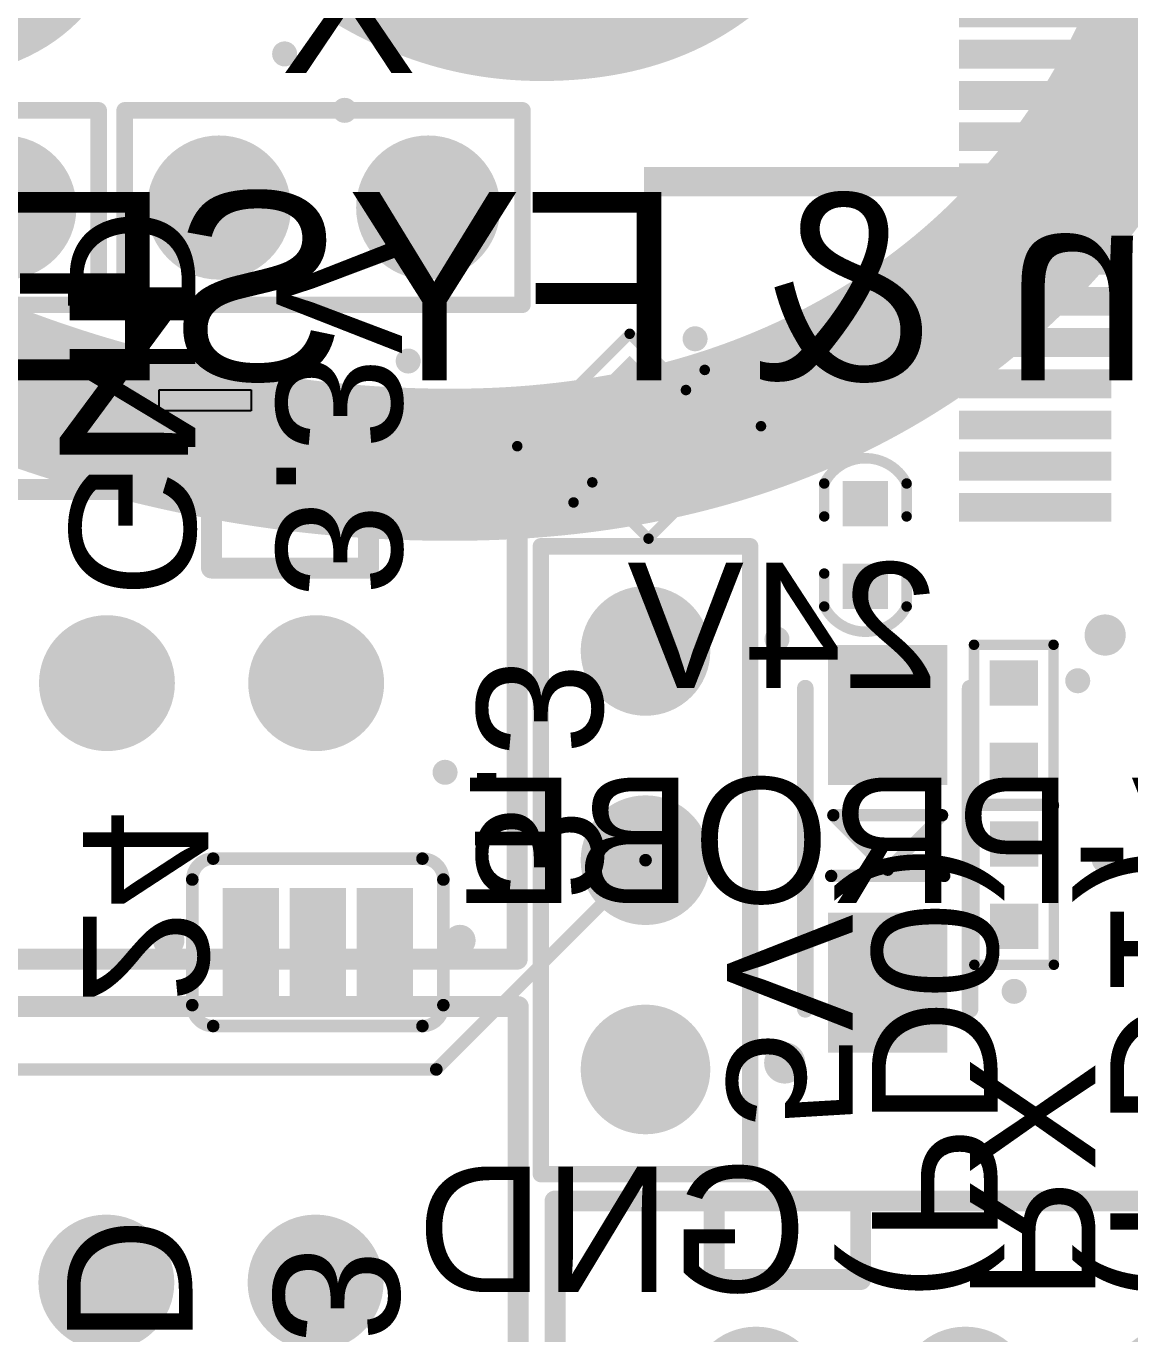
# Model space of a CAD drawing. Header units: millimetres. Extents: x -6 to 151, y -20 to 98.
# Drawn here: x 93.14 to 106.54, y 13.46 to 29.34 of the extents above; entities that cross this region are included whole.
import ezdxf

# ---------------------------------------------------------------- set-up
doc = ezdxf.new("R2010")
doc.units = ezdxf.units.MM
for name, color, linetype in [('BottomOverlay', 54, 'Continuous'), ('BottomPaste', 16, 'Continuous'), ('BottomSolder', 6, 'Continuous'), ('MultiLayer', 9, 'Continuous'), ('PadHoleLayer', 156, 'Continuous'), ('TopOverlay', 2, 'Continuous'), ('TopPaste', 8, 'Continuous'), ('TopSolder', 216, 'Continuous'), ('ViaHoleLayer', 16, 'Continuous')]:
    doc.layers.add(name, color=color, linetype=linetype)
doc.styles.add('Arial', font='arial.ttf', dxfattribs={"height": 0.2})
doc.styles.add('FYS', font='', dxfattribs={"height": 0.2})
doc.styles.get('FYS').set_extended_font_data('FYS')

# ---------------------------------------------------------------- blocks, each defined once
blk = doc.blocks.new('RES0402_78')
at = {"layer": 'TopPaste'}
for points in [[(-0.75, -0.27), (-0.75, 0.27), (-0.25, 0.27), (-0.25, -0.27)], [(0.25, -0.27), (0.25, 0.27), (0.75, 0.27), (0.75, -0.27)]]:
    blk.add_hatch(color=8, dxfattribs=at).paths.add_polyline_path(points)
at = {"layer": 'TopSolder'}
for points in [[(-0.775, -0.295), (-0.775, 0.295), (-0.225, 0.295), (-0.225, -0.295)], [(0.225, -0.295), (0.225, 0.295), (0.775, 0.295), (0.775, -0.295)]]:
    blk.add_hatch(color=216, dxfattribs=at).paths.add_polyline_path(points)
at = {"layer": 'TopOverlay', "const_width": 0.127}
for points in [[(-0.965, -0.483), (-0.965, 0.483)], [(0.965, 0.483), (-0.965, 0.483)], [(0.965, -0.483), (0.965, 0.483)], [(0.965, -0.483), (-0.965, -0.483)]]:
    blk.add_lwpolyline(points, dxfattribs=at)
at = {"layer": 'TopOverlay', "const_width": 0.0635}
for points in [[(-0.997, 0.483, 1), (-0.933, 0.483, 1)], [(-0.997, 0.483, 1), (-0.933, 0.483, 1)], [(0.933, 0.483, 1), (0.997, 0.483, 1)], [(0.933, 0.483, 1), (0.997, 0.483, 1)], [(-0.997, -0.483, 1), (-0.933, -0.483, 1)], [(-0.997, -0.483, 1), (-0.933, -0.483, 1)], [(0.933, -0.483, 1), (0.997, -0.483, 1)], [(0.933, -0.483, 1), (0.997, -0.483, 1)]]:
    blk.add_lwpolyline(points, format="xyb", close=True, dxfattribs=at)
blk = doc.blocks.new('RES0402_79')
at = {"layer": 'TopPaste'}
for points in [[(-0.75, -0.27), (-0.75, 0.27), (-0.25, 0.27), (-0.25, -0.27)], [(0.25, -0.27), (0.25, 0.27), (0.75, 0.27), (0.75, -0.27)]]:
    blk.add_hatch(color=8, dxfattribs=at).paths.add_polyline_path(points)
at = {"layer": 'TopSolder'}
for points in [[(-0.775, -0.295), (-0.775, 0.295), (-0.225, 0.295), (-0.225, -0.295)], [(0.225, -0.295), (0.225, 0.295), (0.775, 0.295), (0.775, -0.295)]]:
    blk.add_hatch(color=216, dxfattribs=at).paths.add_polyline_path(points)
at = {"layer": 'TopOverlay', "const_width": 0.127}
for points in [[(-0.965, 0.483), (0.965, 0.483)], [(-0.965, 0.483), (-0.965, -0.483)], [(0.965, 0.483), (0.965, -0.483)], [(-0.965, -0.483), (0.965, -0.483)]]:
    blk.add_lwpolyline(points, dxfattribs=at)
at = {"layer": 'TopOverlay', "const_width": 0.0635}
for points in [[(-0.997, 0.483, 1), (-0.933, 0.483, 1)], [(-0.997, 0.483, 1), (-0.933, 0.483, 1)], [(0.933, 0.483, 1), (0.997, 0.483, 1)], [(0.933, 0.483, 1), (0.997, 0.483, 1)], [(-0.997, -0.483, 1), (-0.933, -0.483, 1)], [(-0.997, -0.483, 1), (-0.933, -0.483, 1)], [(0.933, -0.483, 1), (0.997, -0.483, 1)], [(0.933, -0.483, 1), (0.997, -0.483, 1)]]:
    blk.add_lwpolyline(points, format="xyb", close=True, dxfattribs=at)
blk = doc.blocks.new('SOD123_80')
at = {"layer": 'TopPaste'}
for points in [[(-2.45, -0.7), (-2.45, 0.7), (-0.8, 0.7), (-0.8, -0.7)], [(0.8, -0.7), (0.8, 0.7), (2.45, 0.7), (2.45, -0.7)]]:
    blk.add_hatch(color=8, dxfattribs=at).paths.add_polyline_path(points)
at = {"layer": 'TopSolder'}
for points in [[(-2.475, -0.725), (-2.475, 0.725), (-0.775, 0.725), (-0.775, -0.725)], [(0.775, -0.725), (0.775, 0.725), (2.475, 0.725), (2.475, -0.725)]]:
    blk.add_hatch(color=216, dxfattribs=at).paths.add_polyline_path(points)
at = {"layer": 'TopOverlay'}
for points, const_width in [([(-2.475, 1.25, 1), (-2.725, 1.25, 1)], 0.25), ([(-2.788, 1.25, 1), (-2.663, 1.25, 1)], 0.125), ([(-2.537, 1.25, 1), (-2.412, 1.25, 1)], 0.125), ([(-2, 1, 1), (-1.9, 1, 1)], 0.1), ([(1.9, 1, 1), (2, 1, 1)], 0.1), ([(-0.368, 0.686, 1), (-0.293, 0.686, 1)], 0.075), ([(0.369, 0.66, 1), (0.444, 0.66, 1)], 0.075), ([(0.369, 0.66, 1), (0.444, 0.66, 1)], 0.075), ([(-0.292, 0, 1), (-0.216, 0, 1)], 0.075), ([(-0.292, 0, 1), (-0.216, 0, 1)], 0.075), ([(-0.368, -0.686, 1), (-0.293, -0.686, 1)], 0.075), ([(0.369, -0.66, 1), (0.444, -0.66, 1)], 0.075), ([(0.369, -0.66, 1), (0.444, -0.66, 1)], 0.075), ([(-2, -1, 1), (-1.9, -1, 1)], 0.1), ([(1.9, -1, 1), (2, -1, 1)], 0.1)]:
    blk.add_lwpolyline(points, format="xyb", close=True, dxfattribs=dict(at, const_width=const_width))
for points, const_width in [([(-1.95, 1), (1.95, 1)], 0.2), ([(-0.33, 0.686), (-0.33, -0.686)], 0.15), ([(0.406, 0.66), (-0.254, 0)], 0.15), ([(0.406, 0.66), (0.406, -0.66)], 0.15), ([(-0.254, 0), (0.406, -0.66)], 0.15), ([(-1.95, -1), (1.95, -1)], 0.2)]:
    blk.add_lwpolyline(points, dxfattribs=dict(at, const_width=const_width))
blk = doc.blocks.new('XH2_54_3P_L_99')
at = {"layer": 'BottomSolder'}
h = blk.add_hatch(color=6, dxfattribs=at)
edge = h.paths.add_edge_path()
edge.add_arc((-2.54, 0), 0.825, 0, 360)
h = blk.add_hatch(color=6, dxfattribs=at)
edge = h.paths.add_edge_path()
edge.add_arc((0, 0), 0.825, 0, 360)
h = blk.add_hatch(color=6, dxfattribs=at)
edge = h.paths.add_edge_path()
edge.add_arc((2.54, 0), 0.825, 0, 360)
at = {"layer": 'MultiLayer'}
h = blk.add_hatch(color=9, dxfattribs=at)
edge = h.paths.add_edge_path()
edge.add_arc((-2.54, 0), 0.8, 0, 360)
h = blk.add_hatch(color=9, dxfattribs=at)
edge = h.paths.add_edge_path()
edge.add_arc((0, 0), 0.8, 0, 360)
h = blk.add_hatch(color=9, dxfattribs=at)
edge = h.paths.add_edge_path()
edge.add_arc((2.54, 0), 0.8, 0, 360)
at = {"layer": 'PadHoleLayer'}
h = blk.add_hatch(color=156, dxfattribs=at)
edge = h.paths.add_edge_path()
edge.add_arc((-2.54, 0), 0.508, 0, 360)
h = blk.add_hatch(color=156, dxfattribs=at)
edge = h.paths.add_edge_path()
edge.add_arc((0, 0), 0.508, 0, 360)
h = blk.add_hatch(color=156, dxfattribs=at)
edge = h.paths.add_edge_path()
edge.add_arc((2.54, 0), 0.508, 0, 360)
at = {"layer": 'TopSolder'}
h = blk.add_hatch(color=216, dxfattribs=at)
edge = h.paths.add_edge_path()
edge.add_arc((-2.54, 0), 0.825, 0, 360)
h = blk.add_hatch(color=216, dxfattribs=at)
edge = h.paths.add_edge_path()
edge.add_arc((0, 0), 0.825, 0, 360)
h = blk.add_hatch(color=216, dxfattribs=at)
edge = h.paths.add_edge_path()
edge.add_arc((2.54, 0), 0.825, 0, 360)
at = {"layer": 'TopOverlay', "const_width": 0.254}
for points in [[(-5, -3.35), (-5, 2.35)], [(-5, 2.35), (4.98, 2.35)], [(-3.068, 1.397), (-3.068, 2.35)], [(-1.29, 1.397), (-1.29, 2.286)], [(1.27, 1.397), (1.27, 2.286)], [(3.175, 1.397), (3.175, 2.35)], [(4.98, -3.35), (4.98, 2.35)], [(-3.068, 1.397), (-1.29, 1.397)], [(1.27, 1.397), (3.175, 1.397)], [(-5, -3.35), (-2.242, -3.35)], [(-4.762, -3.35), (2.235, -3.35)], [(2.235, -3.35), (4.98, -3.35)]]:
    blk.add_lwpolyline(points, dxfattribs=at)
at = {"layer": 'TopOverlay', "const_width": 0.127}
for points in [[(-5.064, 2.35, 1), (-4.937, 2.35, 1)], [(-5.064, 2.35, 1), (-4.937, 2.35, 1)], [(-3.131, 2.35, 1), (-3.004, 2.35, 1)], [(-1.353, 2.286, 1), (-1.226, 2.286, 1)], [(1.206, 2.286, 1), (1.333, 2.286, 1)], [(3.111, 2.35, 1), (3.239, 2.35, 1)], [(4.917, 2.35, 1), (5.044, 2.35, 1)], [(4.917, 2.35, 1), (5.044, 2.35, 1)], [(-3.131, 1.397, 1), (-3.004, 1.397, 1)], [(-3.131, 1.397, 1), (-3.004, 1.397, 1)], [(-1.353, 1.397, 1), (-1.226, 1.397, 1)], [(-1.353, 1.397, 1), (-1.226, 1.397, 1)], [(1.206, 1.397, 1), (1.333, 1.397, 1)], [(1.206, 1.397, 1), (1.333, 1.397, 1)], [(3.111, 1.397, 1), (3.239, 1.397, 1)], [(3.111, 1.397, 1), (3.239, 1.397, 1)], [(-5.064, -3.35, 1), (-4.937, -3.35, 1)], [(-5.064, -3.35, 1), (-4.937, -3.35, 1)], [(-4.826, -3.35, 1), (-4.699, -3.35, 1)], [(-2.306, -3.35, 1), (-2.179, -3.35, 1)], [(2.172, -3.35, 1), (2.299, -3.35, 1)], [(2.172, -3.35, 1), (2.299, -3.35, 1)], [(4.917, -3.35, 1), (5.044, -3.35, 1)], [(4.917, -3.35, 1), (5.044, -3.35, 1)]]:
    blk.add_lwpolyline(points, format="xyb", close=True, dxfattribs=at)
blk = doc.blocks.new('RES0402_138')
at = {"layer": 'TopPaste'}
for points in [[(-0.75, -0.27), (-0.75, 0.27), (-0.25, 0.27), (-0.25, -0.27)], [(0.25, -0.27), (0.25, 0.27), (0.75, 0.27), (0.75, -0.27)]]:
    blk.add_hatch(color=8, dxfattribs=at).paths.add_polyline_path(points)
at = {"layer": 'TopSolder'}
for points in [[(-0.775, -0.295), (-0.775, 0.295), (-0.225, 0.295), (-0.225, -0.295)], [(0.225, -0.295), (0.225, 0.295), (0.775, 0.295), (0.775, -0.295)]]:
    blk.add_hatch(color=216, dxfattribs=at).paths.add_polyline_path(points)
at = {"layer": 'TopOverlay', "const_width": 0.127}
for points in [[(-0.965, 0.483), (-0.965, -0.483)], [(-0.965, 0.483), (0.965, 0.483)], [(0.965, 0.483), (0.965, -0.483)], [(-0.965, -0.483), (0.965, -0.483)]]:
    blk.add_lwpolyline(points, dxfattribs=at)
at = {"layer": 'TopOverlay', "const_width": 0.0635}
for points in [[(-0.997, 0.483, 1), (-0.933, 0.483, 1)], [(-0.997, 0.483, 1), (-0.933, 0.483, 1)], [(0.933, 0.483, 1), (0.997, 0.483, 1)], [(0.933, 0.483, 1), (0.997, 0.483, 1)], [(-0.997, -0.483, 1), (-0.933, -0.483, 1)], [(-0.997, -0.483, 1), (-0.933, -0.483, 1)], [(0.933, -0.483, 1), (0.997, -0.483, 1)], [(0.933, -0.483, 1), (0.997, -0.483, 1)]]:
    blk.add_lwpolyline(points, format="xyb", close=True, dxfattribs=at)
blk = doc.blocks.new('RES0402_139')
at = {"layer": 'TopPaste'}
for points in [[(-0.75, -0.27), (-0.75, 0.27), (-0.25, 0.27), (-0.25, -0.27)], [(0.25, -0.27), (0.25, 0.27), (0.75, 0.27), (0.75, -0.27)]]:
    blk.add_hatch(color=8, dxfattribs=at).paths.add_polyline_path(points)
at = {"layer": 'TopSolder'}
for points in [[(-0.775, -0.295), (-0.775, 0.295), (-0.225, 0.295), (-0.225, -0.295)], [(0.225, -0.295), (0.225, 0.295), (0.775, 0.295), (0.775, -0.295)]]:
    blk.add_hatch(color=216, dxfattribs=at).paths.add_polyline_path(points)
at = {"layer": 'TopOverlay', "const_width": 0.127}
for points in [[(-0.965, 0.483), (0.965, 0.483)], [(-0.965, 0.483), (-0.965, -0.483)], [(0.965, 0.483), (0.965, -0.483)], [(-0.965, -0.483), (0.965, -0.483)]]:
    blk.add_lwpolyline(points, dxfattribs=at)
at = {"layer": 'TopOverlay', "const_width": 0.0635}
for points in [[(-0.997, 0.483, 1), (-0.933, 0.483, 1)], [(-0.997, 0.483, 1), (-0.933, 0.483, 1)], [(0.933, 0.483, 1), (0.997, 0.483, 1)], [(0.933, 0.483, 1), (0.997, 0.483, 1)], [(-0.997, -0.483, 1), (-0.933, -0.483, 1)], [(-0.997, -0.483, 1), (-0.933, -0.483, 1)], [(0.933, -0.483, 1), (0.997, -0.483, 1)], [(0.933, -0.483, 1), (0.997, -0.483, 1)]]:
    blk.add_lwpolyline(points, format="xyb", close=True, dxfattribs=at)
blk = doc.blocks.new('H______1X3_150')
at = {"layer": 'BottomSolder'}
h = blk.add_hatch(color=6, dxfattribs=at)
edge = h.paths.add_edge_path()
edge.add_arc((0, 0), 0.787, 0, 360)
h = blk.add_hatch(color=6, dxfattribs=at)
edge = h.paths.add_edge_path()
edge.add_arc((2.54, 0), 0.787, 0, 360)
h = blk.add_hatch(color=6, dxfattribs=at)
edge = h.paths.add_edge_path()
edge.add_arc((5.08, 0), 0.787, 0, 360)
at = {"layer": 'MultiLayer'}
h = blk.add_hatch(color=9, dxfattribs=at)
edge = h.paths.add_edge_path()
edge.add_arc((0, 0), 0.762, 0, 360)
h = blk.add_hatch(color=9, dxfattribs=at)
edge = h.paths.add_edge_path()
edge.add_arc((2.54, 0), 0.762, 0, 360)
h = blk.add_hatch(color=9, dxfattribs=at)
edge = h.paths.add_edge_path()
edge.add_arc((5.08, 0), 0.762, 0, 360)
at = {"layer": 'PadHoleLayer'}
h = blk.add_hatch(color=156, dxfattribs=at)
edge = h.paths.add_edge_path()
edge.add_arc((0, 0), 0.45, 0, 360)
h = blk.add_hatch(color=156, dxfattribs=at)
edge = h.paths.add_edge_path()
edge.add_arc((2.54, 0), 0.45, 0, 360)
h = blk.add_hatch(color=156, dxfattribs=at)
edge = h.paths.add_edge_path()
edge.add_arc((5.08, 0), 0.45, 0, 360)
at = {"layer": 'TopSolder'}
h = blk.add_hatch(color=216, dxfattribs=at)
edge = h.paths.add_edge_path()
edge.add_arc((0, 0), 0.787, 0, 360)
h = blk.add_hatch(color=216, dxfattribs=at)
edge = h.paths.add_edge_path()
edge.add_arc((2.54, 0), 0.787, 0, 360)
h = blk.add_hatch(color=216, dxfattribs=at)
edge = h.paths.add_edge_path()
edge.add_arc((5.08, 0), 0.787, 0, 360)
at = {"layer": 'TopOverlay', "const_width": 0.2}
for points in [[(6.35, 1.27), (-1.27, 1.27)], [(-1.27, -1.27), (-1.27, 1.27)], [(6.35, -1.27), (6.35, 1.27)], [(6.35, -1.27), (-1.27, -1.27)]]:
    blk.add_lwpolyline(points, dxfattribs=at)
at = {"layer": 'TopOverlay', "const_width": 0.1}
for points in [[(-1.32, 1.27, 1), (-1.22, 1.27, 1)], [(-1.32, 1.27, 1), (-1.22, 1.27, 1)], [(6.3, 1.27, 1), (6.4, 1.27, 1)], [(6.3, 1.27, 1), (6.4, 1.27, 1)], [(-1.32, -1.27, 1), (-1.22, -1.27, 1)], [(-1.32, -1.27, 1), (-1.22, -1.27, 1)], [(6.3, -1.27, 1), (6.4, -1.27, 1)], [(6.3, -1.27, 1), (6.4, -1.27, 1)]]:
    blk.add_lwpolyline(points, format="xyb", close=True, dxfattribs=at)
blk = doc.blocks.new('PAD_JUMPER_3_2OF3_NC_BY_PASTE_YES_SILK_FULL_BOX_B_151')
at = {"layer": 'BottomPaste'}
for points in [[(-1.13, 0.635), (-0.495, 0.635), (-0.495, -0.635), (-1.13, -0.635)], [(-0.318, 0.635), (0.318, 0.635), (0.318, -0.635), (-0.318, -0.635)], [(0.495, 0.635), (1.13, 0.635), (1.13, -0.635), (0.495, -0.635)]]:
    blk.add_hatch(color=16, dxfattribs=at).paths.add_polyline_path(points)
at = {"layer": 'BottomSolder'}
for points in [[(-1.156, 0.66), (-0.47, 0.66), (-0.47, -0.66), (-1.156, -0.66)], [(-0.343, 0.66), (0.343, 0.66), (0.343, -0.66), (-0.343, -0.66)], [(0.47, 0.66), (1.156, 0.66), (1.156, -0.66), (0.47, -0.66)]]:
    blk.add_hatch(color=6, dxfattribs=at).paths.add_polyline_path(points)
at = {"layer": 'BottomOverlay', "const_width": 0.152}
for points in [[(-1.524, 0.762, -0.414214), (-1.27, 1.016)], [(1.27, 1.016, -0.414214), (1.524, 0.762)], [(-1.27, -1.016, -0.414214), (-1.524, -0.762)], [(1.524, -0.762, -0.414214), (1.27, -1.016)]]:
    blk.add_lwpolyline(points, format="xyb", dxfattribs=at)
for points in [[(1.27, 1.016), (-1.27, 1.016)], [(-1.524, 0.762), (-1.524, -0.762)], [(1.524, 0.762), (1.524, -0.762)], [(1.27, -1.016), (-1.27, -1.016)]]:
    blk.add_lwpolyline(points, dxfattribs=at)
at = {"layer": 'BottomOverlay', "const_width": 0.0762}
for points in [[(-1.308, 1.016, 1), (-1.232, 1.016, 1)], [(-1.308, 1.016, 1), (-1.232, 1.016, 1)], [(1.232, 1.016, 1), (1.308, 1.016, 1)], [(1.232, 1.016, 1), (1.308, 1.016, 1)], [(-1.562, 0.762, 1), (-1.486, 0.762, 1)], [(-1.562, 0.762, 1), (-1.486, 0.762, 1)], [(1.486, 0.762, 1), (1.562, 0.762, 1)], [(1.486, 0.762, 1), (1.562, 0.762, 1)], [(-1.562, -0.762, 1), (-1.486, -0.762, 1)], [(-1.562, -0.762, 1), (-1.486, -0.762, 1)], [(1.486, -0.762, 1), (1.562, -0.762, 1)], [(1.486, -0.762, 1), (1.562, -0.762, 1)], [(-1.308, -1.016, 1), (-1.232, -1.016, 1)], [(-1.308, -1.016, 1), (-1.232, -1.016, 1)], [(1.232, -1.016, 1), (1.308, -1.016, 1)], [(1.232, -1.016, 1), (1.308, -1.016, 1)]]:
    blk.add_lwpolyline(points, format="xyb", close=True, dxfattribs=at)
blk = doc.blocks.new('1_2_P___H______2_54_210')
at = {"layer": 'BottomSolder'}
blk.add_hatch(color=6, dxfattribs=at).paths.add_polyline_path([(-0.875, 0.875), (0.875, 0.875), (0.875, -0.875), (-0.875, -0.875)])
h = blk.add_hatch(color=6, dxfattribs=at)
edge = h.paths.add_edge_path()
edge.add_arc((2.54, 0), 0.875, 0, 360)
at = {"layer": 'MultiLayer'}
blk.add_hatch(color=9, dxfattribs=at).paths.add_polyline_path([(-0.85, 0.85), (0.85, 0.85), (0.85, -0.85), (-0.85, -0.85)])
h = blk.add_hatch(color=9, dxfattribs=at)
edge = h.paths.add_edge_path()
edge.add_arc((2.54, 0), 0.85, 0, 360)
at = {"layer": 'PadHoleLayer'}
h = blk.add_hatch(color=156, dxfattribs=at)
edge = h.paths.add_edge_path()
edge.add_arc((0, 0), 0.45, 0, 360)
h = blk.add_hatch(color=156, dxfattribs=at)
edge = h.paths.add_edge_path()
edge.add_arc((2.54, 0), 0.45, 0, 360)
at = {"layer": 'TopSolder'}
blk.add_hatch(color=216, dxfattribs=at).paths.add_polyline_path([(-0.875, 0.875), (0.875, 0.875), (0.875, -0.875), (-0.875, -0.875)])
h = blk.add_hatch(color=216, dxfattribs=at)
edge = h.paths.add_edge_path()
edge.add_arc((2.54, 0), 0.875, 0, 360)
at = {"layer": 'TopOverlay', "const_width": 0.2}
for points in [[(-1.145, 1.18), (3.685, 1.18)], [(-1.145, -1.18), (-1.145, 1.18)], [(3.685, -1.18), (3.685, 1.18)], [(-1.145, -1.18), (3.685, -1.18)]]:
    blk.add_lwpolyline(points, dxfattribs=at)
at = {"layer": 'TopOverlay', "const_width": 0.1}
for points in [[(-1.195, 1.18, 1), (-1.095, 1.18, 1)], [(-1.195, 1.18, 1), (-1.095, 1.18, 1)], [(3.635, 1.18, 1), (3.735, 1.18, 1)], [(3.635, 1.18, 1), (3.735, 1.18, 1)], [(-1.195, -1.18, 1), (-1.095, -1.18, 1)], [(-1.195, -1.18, 1), (-1.095, -1.18, 1)], [(3.635, -1.18, 1), (3.735, -1.18, 1)], [(3.635, -1.18, 1), (3.735, -1.18, 1)]]:
    blk.add_lwpolyline(points, format="xyb", close=True, dxfattribs=at)
blk = doc.blocks.new('1_2_P___H______2_54_212')
at = {"layer": 'BottomSolder'}
h = blk.add_hatch(color=6, dxfattribs=at)
edge = h.paths.add_edge_path()
edge.add_arc((0, 0), 0.875, 0, 360)
h = blk.add_hatch(color=6, dxfattribs=at)
edge = h.paths.add_edge_path()
edge.add_arc((2.54, 0), 0.875, 0, 360)
at = {"layer": 'MultiLayer'}
h = blk.add_hatch(color=9, dxfattribs=at)
edge = h.paths.add_edge_path()
edge.add_arc((0, 0), 0.85, 0, 360)
h = blk.add_hatch(color=9, dxfattribs=at)
edge = h.paths.add_edge_path()
edge.add_arc((2.54, 0), 0.85, 0, 360)
at = {"layer": 'PadHoleLayer'}
h = blk.add_hatch(color=156, dxfattribs=at)
edge = h.paths.add_edge_path()
edge.add_arc((0, 0), 0.45, 0, 360)
h = blk.add_hatch(color=156, dxfattribs=at)
edge = h.paths.add_edge_path()
edge.add_arc((2.54, 0), 0.45, 0, 360)
at = {"layer": 'TopSolder'}
h = blk.add_hatch(color=216, dxfattribs=at)
edge = h.paths.add_edge_path()
edge.add_arc((0, 0), 0.875, 0, 360)
h = blk.add_hatch(color=216, dxfattribs=at)
edge = h.paths.add_edge_path()
edge.add_arc((2.54, 0), 0.875, 0, 360)
at = {"layer": 'TopOverlay', "const_width": 0.2}
for points in [[(-1.145, 1.18), (3.685, 1.18)], [(-1.145, -1.18), (-1.145, 1.18)], [(3.685, -1.18), (3.685, 1.18)], [(-1.145, -1.18), (3.685, -1.18)]]:
    blk.add_lwpolyline(points, dxfattribs=at)
at = {"layer": 'TopOverlay', "const_width": 0.1}
for points in [[(-1.195, 1.18, 1), (-1.095, 1.18, 1)], [(-1.195, 1.18, 1), (-1.095, 1.18, 1)], [(3.635, 1.18, 1), (3.735, 1.18, 1)], [(3.635, 1.18, 1), (3.735, 1.18, 1)], [(-1.195, -1.18, 1), (-1.095, -1.18, 1)], [(-1.195, -1.18, 1), (-1.095, -1.18, 1)], [(3.635, -1.18, 1), (3.735, -1.18, 1)], [(3.635, -1.18, 1), (3.735, -1.18, 1)]]:
    blk.add_lwpolyline(points, format="xyb", close=True, dxfattribs=at)
blk = doc.blocks.new('CAP0402_267')
at = {"layer": 'TopPaste'}
for points in [[(-0.75, 0.25), (-0.25, 0.25), (-0.25, -0.25), (-0.75, -0.25)], [(0.25, 0.25), (0.75, 0.25), (0.75, -0.25), (0.25, -0.25)]]:
    blk.add_hatch(color=8, dxfattribs=at).paths.add_polyline_path(points)
at = {"layer": 'TopSolder'}
for points in [[(-0.775, 0.275), (-0.225, 0.275), (-0.225, -0.275), (-0.775, -0.275)], [(0.225, 0.275), (0.775, 0.275), (0.775, -0.275), (0.225, -0.275)]]:
    blk.add_hatch(color=216, dxfattribs=at).paths.add_polyline_path(points)
at = {"layer": 'TopOverlay', "const_width": 0.127}
for points in [[(-0.747, -0.5, -0.613401), (-0.746, 0.5)], [(0.747, 0.5, -0.613401), (0.746, -0.5)]]:
    blk.add_lwpolyline(points, format="xyb", dxfattribs=at)
at = {"layer": 'TopOverlay', "const_width": 0.0635}
for points in [[(-0.778, 0.5, 1), (-0.715, 0.5, 1)], [(-0.778, 0.5, 1), (-0.715, 0.5, 1)], [(-0.378, 0.5, 1), (-0.315, 0.5, 1)], [(0.315, 0.5, 1), (0.378, 0.5, 1)], [(0.715, 0.5, 1), (0.778, 0.5, 1)], [(0.715, 0.5, 1), (0.779, 0.5, 1)], [(-0.779, -0.5, 1), (-0.715, -0.5, 1)], [(-0.778, -0.5, 1), (-0.715, -0.5, 1)], [(-0.378, -0.5, 1), (-0.315, -0.5, 1)], [(0.315, -0.5, 1), (0.378, -0.5, 1)], [(0.715, -0.5, 1), (0.778, -0.5, 1)], [(0.715, -0.5, 1), (0.778, -0.5, 1)]]:
    blk.add_lwpolyline(points, format="xyb", close=True, dxfattribs=at)
at = {"layer": 'TopOverlay', "const_width": 0.127}
for points in [[(-0.347, 0.5), (-0.747, 0.5)], [(0.747, 0.5), (0.347, 0.5)], [(-0.347, -0.5), (-0.747, -0.5)], [(0.747, -0.5), (0.347, -0.5)]]:
    blk.add_lwpolyline(points, dxfattribs=at)
blk = doc.blocks.new('XH2_54_4P_L_270')
at = {"layer": 'BottomSolder'}
h = blk.add_hatch(color=6, dxfattribs=at)
edge = h.paths.add_edge_path()
edge.add_arc((-3.81, 0), 0.825, 0, 360)
h = blk.add_hatch(color=6, dxfattribs=at)
edge = h.paths.add_edge_path()
edge.add_arc((-1.27, 0), 0.825, 0, 360)
h = blk.add_hatch(color=6, dxfattribs=at)
edge = h.paths.add_edge_path()
edge.add_arc((1.27, 0), 0.825, 0, 360)
h = blk.add_hatch(color=6, dxfattribs=at)
edge = h.paths.add_edge_path()
edge.add_arc((3.81, 0), 0.825, 0, 360)
at = {"layer": 'MultiLayer'}
h = blk.add_hatch(color=9, dxfattribs=at)
edge = h.paths.add_edge_path()
edge.add_arc((-3.81, 0), 0.8, 0, 360)
h = blk.add_hatch(color=9, dxfattribs=at)
edge = h.paths.add_edge_path()
edge.add_arc((-1.27, 0), 0.8, 0, 360)
h = blk.add_hatch(color=9, dxfattribs=at)
edge = h.paths.add_edge_path()
edge.add_arc((1.27, 0), 0.8, 0, 360)
h = blk.add_hatch(color=9, dxfattribs=at)
edge = h.paths.add_edge_path()
edge.add_arc((3.81, 0), 0.8, 0, 360)
at = {"layer": 'PadHoleLayer'}
h = blk.add_hatch(color=156, dxfattribs=at)
edge = h.paths.add_edge_path()
edge.add_arc((-3.81, 0), 0.508, 0, 360)
h = blk.add_hatch(color=156, dxfattribs=at)
edge = h.paths.add_edge_path()
edge.add_arc((-1.27, 0), 0.508, 0, 360)
h = blk.add_hatch(color=156, dxfattribs=at)
edge = h.paths.add_edge_path()
edge.add_arc((1.27, 0), 0.508, 0, 360)
h = blk.add_hatch(color=156, dxfattribs=at)
edge = h.paths.add_edge_path()
edge.add_arc((3.81, 0), 0.508, 0, 360)
at = {"layer": 'TopSolder'}
h = blk.add_hatch(color=216, dxfattribs=at)
edge = h.paths.add_edge_path()
edge.add_arc((-3.81, 0), 0.825, 0, 360)
h = blk.add_hatch(color=216, dxfattribs=at)
edge = h.paths.add_edge_path()
edge.add_arc((-1.27, 0), 0.825, 0, 360)
h = blk.add_hatch(color=216, dxfattribs=at)
edge = h.paths.add_edge_path()
edge.add_arc((1.27, 0), 0.825, 0, 360)
h = blk.add_hatch(color=216, dxfattribs=at)
edge = h.paths.add_edge_path()
edge.add_arc((3.81, 0), 0.825, 0, 360)
at = {"layer": 'TopOverlay', "const_width": 0.254}
for points in [[(-6.25, -3.35), (-6.25, 2.35)], [(-6.25, 2.35), (6.25, 2.35)], [(-4.318, 1.397), (-4.318, 2.35)], [(-2.54, 1.397), (-2.54, 2.286)], [(2.54, 1.397), (2.54, 2.286)], [(4.445, 1.397), (4.445, 2.35)], [(6.25, -3.35), (6.25, 2.35)], [(-4.318, 1.397), (-2.54, 1.397)], [(2.54, 1.397), (4.445, 1.397)], [(-6.25, -3.35), (-3.493, -3.35)], [(-3.493, -3.35), (3.505, -3.35)], [(3.505, -3.35), (6.25, -3.35)]]:
    blk.add_lwpolyline(points, dxfattribs=at)
at = {"layer": 'TopOverlay', "const_width": 0.127}
for points in [[(-6.314, 2.35, 1), (-6.187, 2.35, 1)], [(-6.314, 2.35, 1), (-6.187, 2.35, 1)], [(-4.381, 2.35, 1), (-4.255, 2.35, 1)], [(-2.603, 2.286, 1), (-2.477, 2.286, 1)], [(2.477, 2.286, 1), (2.603, 2.286, 1)], [(4.381, 2.35, 1), (4.508, 2.35, 1)], [(6.187, 2.35, 1), (6.314, 2.35, 1)], [(6.187, 2.35, 1), (6.314, 2.35, 1)], [(-4.381, 1.397, 1), (-4.255, 1.397, 1)], [(-4.381, 1.397, 1), (-4.255, 1.397, 1)], [(-2.603, 1.397, 1), (-2.477, 1.397, 1)], [(-2.603, 1.397, 1), (-2.477, 1.397, 1)], [(2.477, 1.397, 1), (2.603, 1.397, 1)], [(2.477, 1.397, 1), (2.603, 1.397, 1)], [(4.381, 1.397, 1), (4.508, 1.397, 1)], [(4.381, 1.397, 1), (4.508, 1.397, 1)], [(-6.314, -3.35, 1), (-6.187, -3.35, 1)], [(-6.314, -3.35, 1), (-6.187, -3.35, 1)], [(-3.556, -3.35, 1), (-3.429, -3.35, 1)], [(-3.556, -3.35, 1), (-3.429, -3.35, 1)], [(3.442, -3.35, 1), (3.569, -3.35, 1)], [(3.442, -3.35, 1), (3.569, -3.35, 1)], [(6.187, -3.35, 1), (6.314, -3.35, 1)], [(6.187, -3.35, 1), (6.314, -3.35, 1)]]:
    blk.add_lwpolyline(points, format="xyb", close=True, dxfattribs=at)
blk = doc.blocks.new('XH2_54_3P_L_285')
at = {"layer": 'BottomSolder'}
h = blk.add_hatch(color=6, dxfattribs=at)
edge = h.paths.add_edge_path()
edge.add_arc((-2.54, 0), 0.825, 0, 360)
h = blk.add_hatch(color=6, dxfattribs=at)
edge = h.paths.add_edge_path()
edge.add_arc((0, 0), 0.825, 0, 360)
h = blk.add_hatch(color=6, dxfattribs=at)
edge = h.paths.add_edge_path()
edge.add_arc((2.54, 0), 0.825, 0, 360)
at = {"layer": 'MultiLayer'}
h = blk.add_hatch(color=9, dxfattribs=at)
edge = h.paths.add_edge_path()
edge.add_arc((-2.54, 0), 0.8, 0, 360)
h = blk.add_hatch(color=9, dxfattribs=at)
edge = h.paths.add_edge_path()
edge.add_arc((0, 0), 0.8, 0, 360)
h = blk.add_hatch(color=9, dxfattribs=at)
edge = h.paths.add_edge_path()
edge.add_arc((2.54, 0), 0.8, 0, 360)
at = {"layer": 'PadHoleLayer'}
h = blk.add_hatch(color=156, dxfattribs=at)
edge = h.paths.add_edge_path()
edge.add_arc((-2.54, 0), 0.508, 0, 360)
h = blk.add_hatch(color=156, dxfattribs=at)
edge = h.paths.add_edge_path()
edge.add_arc((0, 0), 0.508, 0, 360)
h = blk.add_hatch(color=156, dxfattribs=at)
edge = h.paths.add_edge_path()
edge.add_arc((2.54, 0), 0.508, 0, 360)
at = {"layer": 'TopSolder'}
h = blk.add_hatch(color=216, dxfattribs=at)
edge = h.paths.add_edge_path()
edge.add_arc((-2.54, 0), 0.825, 0, 360)
h = blk.add_hatch(color=216, dxfattribs=at)
edge = h.paths.add_edge_path()
edge.add_arc((0, 0), 0.825, 0, 360)
h = blk.add_hatch(color=216, dxfattribs=at)
edge = h.paths.add_edge_path()
edge.add_arc((2.54, 0), 0.825, 0, 360)
at = {"layer": 'TopOverlay', "const_width": 0.254}
for points in [[(4.98, 2.35), (-5, 2.35)], [(-5, 2.35), (-5, -3.35)], [(-3.068, 2.35), (-3.068, 1.397)], [(-1.29, 2.286), (-1.29, 1.397)], [(1.27, 2.286), (1.27, 1.397)], [(3.175, 2.35), (3.175, 1.397)], [(4.98, 2.35), (4.98, -3.35)], [(-1.29, 1.397), (-3.068, 1.397)], [(3.175, 1.397), (1.27, 1.397)], [(-2.242, -3.35), (-5, -3.35)], [(2.235, -3.35), (-4.762, -3.35)], [(4.98, -3.35), (2.235, -3.35)]]:
    blk.add_lwpolyline(points, dxfattribs=at)
at = {"layer": 'TopOverlay', "const_width": 0.127}
for points in [[(-5.064, 2.35, 1), (-4.937, 2.35, 1)], [(-5.064, 2.35, 1), (-4.937, 2.35, 1)], [(-3.131, 2.35, 1), (-3.004, 2.35, 1)], [(-1.353, 2.286, 1), (-1.226, 2.286, 1)], [(1.206, 2.286, 1), (1.333, 2.286, 1)], [(3.111, 2.35, 1), (3.239, 2.35, 1)], [(4.917, 2.35, 1), (5.044, 2.35, 1)], [(4.917, 2.35, 1), (5.044, 2.35, 1)], [(-3.131, 1.397, 1), (-3.004, 1.397, 1)], [(-3.131, 1.397, 1), (-3.004, 1.397, 1)], [(-1.353, 1.397, 1), (-1.226, 1.397, 1)], [(-1.353, 1.397, 1), (-1.226, 1.397, 1)], [(1.206, 1.397, 1), (1.333, 1.397, 1)], [(1.206, 1.397, 1), (1.333, 1.397, 1)], [(3.111, 1.397, 1), (3.239, 1.397, 1)], [(3.111, 1.397, 1), (3.239, 1.397, 1)], [(-5.064, -3.35, 1), (-4.937, -3.35, 1)], [(-5.064, -3.35, 1), (-4.937, -3.35, 1)], [(-4.826, -3.35, 1), (-4.699, -3.35, 1)], [(-2.306, -3.35, 1), (-2.179, -3.35, 1)], [(2.172, -3.35, 1), (2.299, -3.35, 1)], [(2.172, -3.35, 1), (2.299, -3.35, 1)], [(4.917, -3.35, 1), (5.044, -3.35, 1)], [(4.917, -3.35, 1), (5.044, -3.35, 1)]]:
    blk.add_lwpolyline(points, format="xyb", close=True, dxfattribs=at)
blk = doc.blocks.new('TSQFP50P1600X1600X120_100N_286')
at = {"layer": 'TopPaste'}
for points in [[(-6.15, 8.45), (-5.85, 8.45), (-5.85, 6.65), (-6.15, 6.65)], [(-5.65, 8.45), (-5.35, 8.45), (-5.35, 6.65), (-5.65, 6.65)], [(-5.15, 8.45), (-4.85, 8.45), (-4.85, 6.65), (-5.15, 6.65)], [(-4.65, 8.45), (-4.35, 8.45), (-4.35, 6.65), (-4.65, 6.65)], [(-4.15, 8.45), (-3.85, 8.45), (-3.85, 6.65), (-4.15, 6.65)], [(-3.65, 8.45), (-3.35, 8.45), (-3.35, 6.65), (-3.65, 6.65)], [(-3.15, 8.45), (-2.85, 8.45), (-2.85, 6.65), (-3.15, 6.65)], [(-2.65, 8.45), (-2.35, 8.45), (-2.35, 6.65), (-2.65, 6.65)], [(-2.15, 8.45), (-1.85, 8.45), (-1.85, 6.65), (-2.15, 6.65)], [(-1.65, 8.45), (-1.35, 8.45), (-1.35, 6.65), (-1.65, 6.65)], [(-1.15, 8.45), (-0.85, 8.45), (-0.85, 6.65), (-1.15, 6.65)], [(-0.65, 8.45), (-0.35, 8.45), (-0.35, 6.65), (-0.65, 6.65)]]:
    blk.add_hatch(color=8, dxfattribs=at).paths.add_polyline_path(points)
at = {"layer": 'TopSolder'}
for points in [[(-6.175, 8.475), (-5.825, 8.475), (-5.825, 6.625), (-6.175, 6.625)], [(-5.675, 8.475), (-5.325, 8.475), (-5.325, 6.625), (-5.675, 6.625)], [(-5.175, 8.475), (-4.825, 8.475), (-4.825, 6.625), (-5.175, 6.625)], [(-4.675, 8.475), (-4.325, 8.475), (-4.325, 6.625), (-4.675, 6.625)], [(-4.175, 8.475), (-3.825, 8.475), (-3.825, 6.625), (-4.175, 6.625)], [(-3.675, 8.475), (-3.325, 8.475), (-3.325, 6.625), (-3.675, 6.625)], [(-3.175, 8.475), (-2.825, 8.475), (-2.825, 6.625), (-3.175, 6.625)], [(-2.675, 8.475), (-2.325, 8.475), (-2.325, 6.625), (-2.675, 6.625)], [(-2.175, 8.475), (-1.825, 8.475), (-1.825, 6.625), (-2.175, 6.625)], [(-1.675, 8.475), (-1.325, 8.475), (-1.325, 6.625), (-1.675, 6.625)], [(-1.175, 8.475), (-0.825, 8.475), (-0.825, 6.625), (-1.175, 6.625)], [(-0.675, 8.475), (-0.325, 8.475), (-0.325, 6.625), (-0.675, 6.625)], [(-0.175, 8.475), (0.175, 8.475), (0.175, 6.625), (-0.175, 6.625)]]:
    blk.add_hatch(color=216, dxfattribs=at).paths.add_polyline_path(points)
at = {"layer": 'TopOverlay'}
for points, const_width in [([(-7.425, 6.7, 1), (-7.675, 6.7, 1)], 0.25), ([(-7.738, 6.7, 1), (-7.613, 6.7, 1)], 0.125), ([(-7.487, 6.7, 1), (-7.362, 6.7, 1)], 0.125)]:
    blk.add_lwpolyline(points, format="xyb", close=True, dxfattribs=dict(at, const_width=const_width))

msp = doc.modelspace()

# ---------------------------------------------------------------- hatches: boundary and pattern name
at = {"layer": 'BottomOverlay'}
msp.add_hatch(color=54, dxfattribs=at).paths.add_polyline_path([(100.638, 27.628), (100.638, 27.272), (124.412, 27.272), (124.412, 27.628)])
at = {"layer": 'ViaHoleLayer'}
h = msp.add_hatch(color=16, dxfattribs=at)
edge = h.paths.add_edge_path()
edge.add_arc((96.276, 28.999), 0.152, 0, 360)
h = msp.add_hatch(color=16, dxfattribs=at)
edge = h.paths.add_edge_path()
edge.add_arc((97.005, 28.314), 0.152, 0, 360)
h = msp.add_hatch(color=16, dxfattribs=at)
edge = h.paths.add_edge_path()
edge.add_arc((101.259, 25.541), 0.152, 0, 360)
h = msp.add_hatch(color=16, dxfattribs=at)
edge = h.paths.add_edge_path()
edge.add_arc((97.776, 25.271), 0.152, 0, 360)
h = msp.add_hatch(color=16, dxfattribs=at)
edge = h.paths.add_edge_path()
edge.add_arc((101.962, 25.086), 0.152, 0, 360)
h = msp.add_hatch(color=16, dxfattribs=at)
edge = h.paths.add_edge_path()
edge.add_arc((103.53, 24.816), 0.152, 0, 360)
h = msp.add_hatch(color=16, dxfattribs=at)
edge = h.paths.add_edge_path()
edge.add_arc((96.751, 24.653), 0.152, 0, 360)
h = msp.add_hatch(color=16, dxfattribs=at)
edge = h.paths.add_edge_path()
edge.add_arc((102.743, 24.46), 0.152, 0, 360)
h = msp.add_hatch(color=16, dxfattribs=at)
edge = h.paths.add_edge_path()
edge.add_arc((97.39, 24.026), 0.152, 0, 360)
h = msp.add_hatch(color=16, dxfattribs=at)
edge = h.paths.add_edge_path()
edge.add_arc((102, 23.986), 0.152, 0, 360)
h = msp.add_hatch(color=16, dxfattribs=at)
edge = h.paths.add_edge_path()
edge.add_arc((95.453, 23.963), 0.152, 0, 360)
h = msp.add_hatch(color=16, dxfattribs=at)
edge = h.paths.add_edge_path()
edge.add_arc((102.253, 21.894), 0.152, 0, 360)
h = msp.add_hatch(color=16, dxfattribs=at)
edge = h.paths.add_edge_path()
edge.add_arc((105.904, 21.39), 0.152, 0, 360)
h = msp.add_hatch(color=16, dxfattribs=at)
edge = h.paths.add_edge_path()
edge.add_arc((98.224, 20.279), 0.152, 0, 360)
h = msp.add_hatch(color=16, dxfattribs=at)
edge = h.paths.add_edge_path()
edge.add_arc((106.228, 19.212), 0.152, 0, 360)
h = msp.add_hatch(color=16, dxfattribs=at)
edge = h.paths.add_edge_path()
edge.add_arc((94.869, 18.237), 0.191, 0, 360)
h = msp.add_hatch(color=16, dxfattribs=at)
edge = h.paths.add_edge_path()
edge.add_arc((98.404, 18.237), 0.191, 0, 360)
h = msp.add_hatch(color=16, dxfattribs=at)
edge = h.paths.add_edge_path()
edge.add_arc((105.132, 17.62), 0.152, 0, 360)

# ---------------------------------------------------------------- linework, layer by layer
at = {"layer": 'BottomOverlay', "const_width": 0.152}
for points in [[(98.117, 16.672), (100.657, 19.212)], [(92.988, 16.672), (98.117, 16.672)]]:
    msp.add_lwpolyline(points, dxfattribs=at)
at = {"layer": 'BottomOverlay', "const_width": 0.0762}
for points in [[(100.619, 19.212, 1), (100.696, 19.212, 1)], [(98.079, 16.672, 1), (98.156, 16.672, 1)], [(98.079, 16.672, 1), (98.156, 16.672, 1)]]:
    msp.add_lwpolyline(points, format="xyb", close=True, dxfattribs=at)
at = {"layer": 'TopOverlay'}
for p, q in [((94.753, 24.922), (95.87, 24.922)), ((94.753, 24.668), (94.753, 24.922)), ((95.87, 24.922), (95.87, 24.668)), ((95.87, 24.668), (94.753, 24.668))]:
    msp.add_line(p, q, dxfattribs=at)

# ---------------------------------------------------------------- block references
for name, p, rotation in [('TSQFP50P1600X1600X120_100N_286', (112.937, 29.495), 90), ('RES0402_139', (100.124, 24.578), 45), ('RES0402_138', (101.035, 24.139), 45), ('CAP0402_267', (103.327, 23.038), 270), ('H______1X3_150', (100.657, 21.752), 270), ('SOD123_80', (103.597, 19.351), 90), ('RES0402_78', (105.128, 20.862), 270), ('RES0402_79', (105.132, 18.908), 90), ('PAD_JUMPER_3_2OF3_NC_BY_PASTE_YES_SILK_FULL_BOX_B_151', (96.679, 18.215), 180), ('XH2_54_3P_L_285', (94.112, 14.085), 180)]:
    msp.add_blockref(name, p, dxfattribs=dict(rotation=rotation))
for name, p in [('1_2_P___H______2_54_210', (90.334, 27.134)), ('1_2_P___H______2_54_212', (95.479, 27.134)), ('XH2_54_3P_L_99', (94.119, 21.361)), ('XH2_54_4P_L_270', (105.809, 12.725))]:
    msp.add_blockref(name, p)

# ---------------------------------------------------------------- texts
at = {"layer": 'BottomOverlay', "style": 'FYS', "text_generation_flag": 2}
msp.add_text('@', height=20.32, dxfattribs=at).set_placement((110.95, 27.17))
at = {"layer": 'BottomOverlay', "style": 'Arial', "text_generation_flag": 2}
for s, height, rotation, p in [('Voron Design & FYSETC', 2.286, 360, (124.361, 25.037)), ('GND', 1.524, 270, (93.668, 22.396)), ('3.3V', 1.524, 270, (96.177, 22.396)), ('24V', 1.524, 360, (104.222, 21.301)), ('3.3', 1.524, 270, (98.611, 18.691)), ('V-PROBE', 1.524, 360, (107.972, 18.691)), ('24', 1.524, 270, (93.828, 17.45)), ('(PD0)', 1.524, 270, (103.407, 13.856)), ('(PD1)', 1.524, 270, (106.299, 13.843)), ('5V', 1.524, 270, (101.648, 15.954)), ('RX', 1.524, 270, (104.595, 13.853)), ('GND', 1.524, 360, (102.619, 13.97)), ('GND', 1.524, 270, (93.634, 10.145)), ('PA3', 1.524, 270, (96.143, 10.502))]:
    msp.add_text(s, height=height, rotation=rotation, dxfattribs=at).set_placement(p)
at = {"layer": 'TopOverlay', "style": 'Arial'}
for s, height, p in [('X', 1.778, (96.225, 28.766)), ('Z', 2.032, (93.457, 24.135))]:
    msp.add_text(s, height=height, rotation=360, dxfattribs=at).set_placement(p)

doc.saveas('drawing.dxf')
